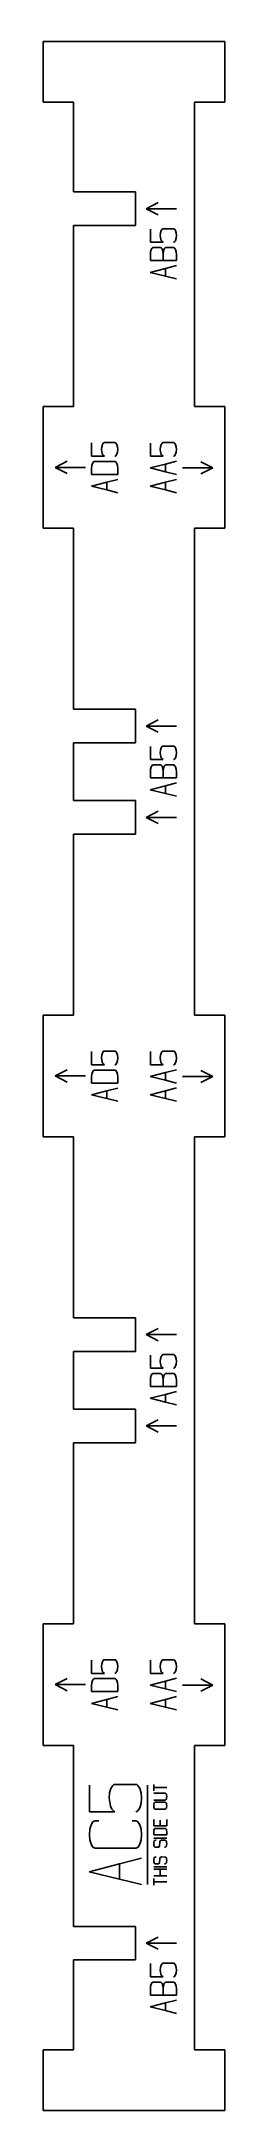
# Model space of a CAD drawing. Header units: millimetres. Extents: x -862 to -832, y -288 to 52.
import ezdxf

# ---------------------------------------------------------------- set-up
doc = ezdxf.new("R2010")
doc.units = ezdxf.units.MM
doc.layers.add('code', color=2, linetype='Continuous')
doc.layers.add('drawing', color=7, linetype='Continuous')

msp = doc.modelspace()

# ---------------------------------------------------------------- linework, layer by layer
at = {"layer": 'code'}
for p, q in [((-843.44, 25.94), (-845.44, 24.94)), ((-840.44, 24.94), (-845.44, 24.94)), ((-843.44, 23.94), (-845.44, 24.94)), ((-844.74, 19.42), (-844.74, 21.59)), ((-844.74, 21.59), (-844.74, 19.42)), ((-843.07, 20.98), (-843.11, 20.54)), ((-843.11, 20.54), (-843.07, 20.98)), ((-843.11, 20.54), (-843.01, 19.87)), ((-843.01, 19.87), (-843.11, 20.54)), ((-842.97, 21.34), (-843.07, 20.98)), ((-843.07, 20.98), (-842.97, 21.34)), ((-842.81, 21.58), (-842.97, 21.34)), ((-842.97, 21.34), (-842.81, 21.58)), ((-842.72, 21.64), (-842.81, 21.58)), ((-842.81, 21.58), (-842.72, 21.64)), ((-842.63, 21.66), (-842.72, 21.64)), ((-842.72, 21.64), (-842.63, 21.66)), ((-840.92, 21.66), (-842.63, 21.66)), ((-842.63, 21.66), (-840.92, 21.66)), ((-840.82, 21.64), (-840.92, 21.66)), ((-840.92, 21.66), (-840.82, 21.64)), ((-840.73, 21.58), (-840.82, 21.64)), ((-840.82, 21.64), (-840.73, 21.58)), ((-840.58, 21.34), (-840.73, 21.58)), ((-840.73, 21.58), (-840.58, 21.34)), ((-840.47, 20.98), (-840.58, 21.34)), ((-840.58, 21.34), (-840.47, 20.98)), ((-840.47, 20.98), (-840.44, 20.54)), ((-840.44, 20.54), (-840.47, 20.1)), ((-842.63, 19.42), (-844.74, 19.42)), ((-844.74, 19.42), (-842.63, 19.42)), ((-844.71, 17.87), (-844.74, 17.44)), ((-844.74, 17.44), (-844.74, 16.42)), ((-844.6, 18.23), (-844.71, 17.87)), ((-844.44, 18.48), (-844.6, 18.23)), ((-844.36, 18.54), (-844.44, 18.48)), ((-844.26, 18.56), (-844.36, 18.54)), ((-843.1, 18.56), (-844.26, 18.56)), ((-842.94, 18.5), (-843.1, 18.56)), ((-843.01, 19.87), (-842.88, 19.64)), ((-842.88, 19.64), (-843.01, 19.87)), ((-842.8, 18.33), (-842.94, 18.5)), ((-842.88, 19.64), (-842.63, 19.42)), ((-842.63, 19.42), (-842.88, 19.64)), ((-842.7, 17.99), (-842.8, 18.33)), ((-842.63, 17.44), (-842.7, 17.99)), ((-842.63, 17.44), (-842.56, 18)), ((-842.63, 16.42), (-842.63, 17.44)), ((-842.56, 18), (-842.46, 18.33)), ((-842.46, 18.33), (-842.32, 18.5)), ((-842.32, 18.5), (-842.17, 18.56)), ((-842.17, 18.56), (-840.92, 18.56)), ((-840.82, 19.44), (-840.92, 19.42)), ((-840.92, 19.42), (-840.82, 19.44)), ((-840.92, 18.56), (-840.82, 18.54)), ((-840.73, 19.5), (-840.82, 19.44)), ((-840.82, 19.44), (-840.73, 19.5)), ((-840.82, 18.54), (-840.73, 18.48)), ((-840.58, 19.74), (-840.73, 19.5)), ((-840.73, 19.5), (-840.58, 19.74)), ((-840.73, 18.48), (-840.57, 18.23)), ((-840.47, 20.1), (-840.58, 19.74)), ((-840.58, 19.74), (-840.47, 20.1)), ((-840.57, 18.23), (-840.47, 17.87)), ((-840.47, 17.87), (-840.44, 17.44)), ((-840.44, 17.44), (-840.44, 16.42)), ((-844.75, 14.48), (-842.26, 15.13)), ((-842.26, 13.87), (-844.75, 14.48)), ((-842.63, 16.42), (-844.74, 16.42)), ((-840.44, 16.42), (-842.63, 16.42)), ((-842.26, 15.13), (-840.44, 15.61)), ((-842.26, 15.13), (-842.26, 13.87)), ((-840.44, 13.42), (-842.26, 13.87)), ((-854.43, -13.55), (-854.43, -15.73)), ((-852.65, -13.8), (-852.5, -13.56)), ((-852.5, -13.56), (-852.41, -13.5)), ((-852.41, -13.5), (-852.31, -13.48)), ((-852.31, -13.48), (-850.6, -13.48)), ((-850.6, -13.48), (-850.51, -13.5)), ((-850.51, -13.5), (-850.42, -13.56)), ((-850.42, -13.56), (-850.26, -13.8)), ((-844.74, -15.73), (-844.74, -13.56)), ((-842.81, -13.56), (-842.97, -13.8)), ((-842.72, -13.5), (-842.81, -13.56)), ((-842.63, -13.48), (-842.72, -13.5)), ((-842.63, -13.48), (-840.92, -13.48)), ((-840.82, -13.5), (-840.92, -13.48)), ((-840.82, -13.5), (-840.73, -13.56)), ((-840.73, -13.56), (-840.58, -13.8)), ((-858.44, -16.56), (-860.44, -17.56)), ((-854.43, -15.73), (-852.31, -15.73)), ((-854.29, -16.91), (-854.39, -17.27)), ((-854.13, -16.66), (-854.29, -16.91)), ((-854.13, -16.66), (-854.04, -16.6)), ((-853.95, -16.58), (-854.04, -16.6)), ((-853.95, -16.58), (-850.6, -16.58)), ((-852.79, -14.6), (-852.76, -14.16)), ((-852.69, -15.28), (-852.79, -14.6)), ((-852.76, -14.16), (-852.65, -13.8)), ((-852.57, -15.51), (-852.69, -15.28)), ((-852.31, -15.73), (-852.57, -15.51)), ((-850.6, -15.73), (-850.51, -15.71)), ((-850.6, -16.58), (-850.51, -16.6)), ((-850.51, -15.71), (-850.42, -15.65)), ((-850.51, -16.6), (-850.42, -16.66)), ((-850.42, -15.65), (-850.26, -15.4)), ((-850.26, -16.91), (-850.42, -16.66)), ((-850.26, -13.8), (-850.16, -14.16)), ((-850.16, -15.04), (-850.26, -15.4)), ((-850.26, -16.91), (-850.16, -17.26)), ((-850.16, -14.16), (-850.12, -14.6)), ((-850.12, -14.6), (-850.16, -15.04)), ((-842.63, -15.73), (-844.74, -15.73)), ((-843.11, -14.61), (-843.07, -14.16)), ((-843.01, -15.28), (-843.11, -14.61)), ((-842.97, -13.8), (-843.07, -14.16)), ((-842.88, -15.51), (-843.01, -15.28)), ((-842.88, -15.51), (-842.63, -15.73)), ((-840.44, -16.53), (-842.25, -17.01)), ((-840.82, -15.71), (-840.92, -15.73)), ((-840.82, -15.71), (-840.73, -15.65)), ((-840.58, -15.41), (-840.73, -15.65)), ((-840.58, -13.8), (-840.47, -14.16)), ((-840.58, -15.41), (-840.47, -15.05)), ((-840.47, -14.16), (-840.44, -14.61)), ((-840.44, -14.61), (-840.47, -15.05)), ((-836.44, -16.64), (-834.44, -17.64)), ((-855.44, -17.56), (-860.44, -17.56)), ((-858.44, -18.56), (-860.44, -17.56)), ((-851.94, -20.01), (-854.44, -20.66)), ((-854.43, -17.71), (-854.39, -17.27)), ((-854.43, -18.72), (-854.43, -17.71)), ((-854.43, -18.72), (-850.12, -18.72)), ((-850.12, -19.54), (-851.94, -20.01)), ((-851.94, -20.01), (-851.94, -21.27)), ((-850.16, -17.26), (-850.12, -17.71)), ((-850.12, -17.71), (-850.12, -18.72)), ((-842.25, -17.01), (-844.75, -17.66)), ((-844.75, -17.66), (-842.25, -18.27)), ((-842.25, -20.01), (-844.75, -20.66)), ((-842.25, -17.01), (-842.25, -18.27)), ((-842.25, -18.27), (-840.44, -18.72)), ((-840.44, -19.53), (-842.25, -20.01)), ((-842.25, -20.01), (-842.25, -21.27)), ((-839.44, -17.64), (-834.44, -17.64)), ((-836.44, -18.64), (-834.44, -17.64)), ((-854.44, -20.66), (-851.94, -21.27)), ((-851.94, -21.27), (-850.12, -21.72)), ((-844.75, -20.66), (-842.25, -21.27)), ((-842.25, -21.27), (-840.44, -21.72)), ((-843.44, -59.06), (-845.44, -60.06)), ((-840.44, -60.06), (-845.44, -60.06)), ((-843.44, -61.06), (-845.44, -60.06)), ((-844.74, -65.58), (-844.74, -63.41)), ((-844.74, -63.41), (-844.74, -65.58)), ((-843.07, -64.02), (-843.11, -64.46)), ((-843.11, -64.46), (-843.07, -64.02)), ((-843.11, -64.46), (-843.01, -65.13)), ((-843.01, -65.13), (-843.11, -64.46)), ((-842.97, -63.66), (-843.07, -64.02)), ((-843.07, -64.02), (-842.97, -63.66)), ((-842.81, -63.42), (-842.97, -63.66)), ((-842.97, -63.66), (-842.81, -63.42)), ((-842.72, -63.36), (-842.81, -63.42)), ((-842.81, -63.42), (-842.72, -63.36)), ((-842.63, -63.34), (-842.72, -63.36)), ((-842.72, -63.36), (-842.63, -63.34)), ((-840.92, -63.34), (-842.63, -63.34)), ((-842.63, -63.34), (-840.92, -63.34)), ((-840.82, -63.36), (-840.92, -63.34)), ((-840.92, -63.34), (-840.82, -63.36)), ((-840.73, -63.42), (-840.82, -63.36)), ((-840.82, -63.36), (-840.73, -63.42)), ((-840.58, -63.66), (-840.73, -63.42)), ((-840.73, -63.42), (-840.58, -63.66)), ((-840.47, -64.02), (-840.58, -63.66)), ((-840.58, -63.66), (-840.47, -64.02)), ((-840.47, -64.02), (-840.44, -64.46)), ((-840.44, -64.46), (-840.47, -64.9)), ((-842.63, -65.58), (-844.74, -65.58)), ((-844.74, -65.58), (-842.63, -65.58)), ((-844.71, -67.13), (-844.74, -67.56)), ((-844.74, -67.56), (-844.74, -68.58)), ((-844.6, -66.77), (-844.71, -67.13)), ((-844.44, -66.52), (-844.6, -66.77)), ((-844.36, -66.46), (-844.44, -66.52)), ((-844.26, -66.44), (-844.36, -66.46)), ((-843.1, -66.44), (-844.26, -66.44)), ((-842.94, -66.5), (-843.1, -66.44)), ((-843.01, -65.13), (-842.88, -65.36)), ((-842.88, -65.36), (-843.01, -65.13)), ((-842.8, -66.67), (-842.94, -66.5)), ((-842.88, -65.36), (-842.63, -65.58)), ((-842.63, -65.58), (-842.88, -65.36)), ((-842.7, -67.01), (-842.8, -66.67)), ((-842.63, -67.56), (-842.7, -67.01)), ((-842.63, -67.56), (-842.56, -67)), ((-842.63, -68.58), (-842.63, -67.56)), ((-842.56, -67), (-842.46, -66.67)), ((-842.46, -66.67), (-842.32, -66.5)), ((-842.32, -66.5), (-842.17, -66.44)), ((-842.17, -66.44), (-840.92, -66.44)), ((-840.82, -65.56), (-840.92, -65.58)), ((-840.92, -65.58), (-840.82, -65.56)), ((-840.92, -66.44), (-840.82, -66.46)), ((-840.73, -65.5), (-840.82, -65.56)), ((-840.82, -65.56), (-840.73, -65.5)), ((-840.82, -66.46), (-840.73, -66.52)), ((-840.58, -65.26), (-840.73, -65.5)), ((-840.73, -65.5), (-840.58, -65.26)), ((-840.73, -66.52), (-840.57, -66.77)), ((-840.47, -64.9), (-840.58, -65.26)), ((-840.58, -65.26), (-840.47, -64.9)), ((-840.57, -66.77), (-840.47, -67.13)), ((-840.47, -67.13), (-840.44, -67.56)), ((-840.44, -67.56), (-840.44, -68.58)), ((-844.75, -70.52), (-842.26, -69.87)), ((-842.26, -71.13), (-844.75, -70.52)), ((-842.63, -68.58), (-844.74, -68.58)), ((-840.44, -68.58), (-842.63, -68.58)), ((-842.26, -69.87), (-840.44, -69.39)), ((-842.26, -69.87), (-842.26, -71.13)), ((-840.44, -71.58), (-842.26, -71.13)), ((-843.44, -74.06), (-845.44, -75.06)), ((-840.44, -75.06), (-845.44, -75.06)), ((-843.44, -76.06), (-845.44, -75.06)), ((-854.43, -113.55), (-854.43, -115.73)), ((-852.79, -114.6), (-852.76, -114.16)), ((-852.69, -115.28), (-852.79, -114.6)), ((-852.76, -114.16), (-852.65, -113.8)), ((-852.57, -115.51), (-852.69, -115.28)), ((-852.65, -113.8), (-852.5, -113.56)), ((-852.31, -115.73), (-852.57, -115.51)), ((-852.5, -113.56), (-852.41, -113.5)), ((-852.41, -113.5), (-852.31, -113.48)), ((-852.31, -113.48), (-850.6, -113.48)), ((-850.6, -113.48), (-850.51, -113.5)), ((-850.51, -113.5), (-850.42, -113.56)), ((-850.42, -113.56), (-850.26, -113.8)), ((-850.42, -115.65), (-850.26, -115.4)), ((-850.26, -113.8), (-850.16, -114.16)), ((-850.16, -115.04), (-850.26, -115.4)), ((-850.16, -114.16), (-850.12, -114.6)), ((-850.12, -114.6), (-850.16, -115.04)), ((-844.74, -115.73), (-844.74, -113.56)), ((-843.11, -114.61), (-843.07, -114.16)), ((-843.01, -115.28), (-843.11, -114.61)), ((-842.97, -113.8), (-843.07, -114.16)), ((-842.88, -115.51), (-843.01, -115.28)), ((-842.81, -113.56), (-842.97, -113.8)), ((-842.88, -115.51), (-842.63, -115.73)), ((-842.72, -113.5), (-842.81, -113.56)), ((-842.63, -113.48), (-842.72, -113.5)), ((-842.63, -113.48), (-840.92, -113.48)), ((-840.82, -113.5), (-840.92, -113.48)), ((-840.82, -113.5), (-840.73, -113.56)), ((-840.73, -113.56), (-840.58, -113.8)), ((-840.58, -115.41), (-840.73, -115.65)), ((-840.58, -113.8), (-840.47, -114.16)), ((-840.58, -115.41), (-840.47, -115.05)), ((-840.47, -114.16), (-840.44, -114.61)), ((-840.44, -114.61), (-840.47, -115.05)), ((-858.44, -116.56), (-860.44, -117.56)), ((-855.44, -117.56), (-860.44, -117.56)), ((-858.44, -118.56), (-860.44, -117.56)), ((-854.43, -115.73), (-852.31, -115.73)), ((-854.43, -117.71), (-854.39, -117.27)), ((-854.43, -118.72), (-854.43, -117.71)), ((-854.43, -118.72), (-850.12, -118.72)), ((-854.29, -116.91), (-854.39, -117.27)), ((-854.13, -116.66), (-854.29, -116.91)), ((-854.13, -116.66), (-854.04, -116.6)), ((-853.95, -116.58), (-854.04, -116.6)), ((-853.95, -116.58), (-850.6, -116.58)), ((-850.6, -115.73), (-850.51, -115.71)), ((-850.6, -116.58), (-850.51, -116.6)), ((-850.51, -115.71), (-850.42, -115.65)), ((-850.51, -116.6), (-850.42, -116.66)), ((-850.26, -116.91), (-850.42, -116.66)), ((-850.26, -116.91), (-850.16, -117.26)), ((-850.16, -117.26), (-850.12, -117.71)), ((-850.12, -117.71), (-850.12, -118.72)), ((-842.25, -117.01), (-844.75, -117.66)), ((-844.75, -117.66), (-842.25, -118.27)), ((-842.63, -115.73), (-844.74, -115.73)), ((-840.44, -116.53), (-842.25, -117.01)), ((-842.25, -117.01), (-842.25, -118.27)), ((-842.25, -118.27), (-840.44, -118.72)), ((-840.82, -115.71), (-840.92, -115.73)), ((-840.82, -115.71), (-840.73, -115.65)), ((-839.44, -117.64), (-834.44, -117.64)), ((-836.44, -116.64), (-834.44, -117.64)), ((-836.44, -118.64), (-834.44, -117.64)), ((-851.94, -120.01), (-854.44, -120.66)), ((-854.44, -120.66), (-851.94, -121.27)), ((-850.12, -119.54), (-851.94, -120.01)), ((-851.94, -120.01), (-851.94, -121.27)), ((-851.94, -121.27), (-850.12, -121.72)), ((-842.25, -120.01), (-844.75, -120.66)), ((-844.75, -120.66), (-842.25, -121.27)), ((-840.44, -119.53), (-842.25, -120.01)), ((-842.25, -120.01), (-842.25, -121.27)), ((-842.25, -121.27), (-840.44, -121.72)), ((-843.44, -159.06), (-845.44, -160.06)), ((-840.44, -160.06), (-845.44, -160.06)), ((-843.44, -161.06), (-845.44, -160.06)), ((-844.74, -165.58), (-844.74, -163.41)), ((-844.74, -163.41), (-844.74, -165.58)), ((-842.63, -165.58), (-844.74, -165.58)), ((-844.74, -165.58), (-842.63, -165.58)), ((-844.44, -166.52), (-844.6, -166.77)), ((-844.36, -166.46), (-844.44, -166.52)), ((-844.26, -166.44), (-844.36, -166.46)), ((-843.1, -166.44), (-844.26, -166.44)), ((-843.07, -164.02), (-843.11, -164.46)), ((-843.11, -164.46), (-843.07, -164.02)), ((-843.11, -164.46), (-843.01, -165.13)), ((-843.01, -165.13), (-843.11, -164.46)), ((-842.94, -166.5), (-843.1, -166.44)), ((-842.97, -163.66), (-843.07, -164.02)), ((-843.07, -164.02), (-842.97, -163.66)), ((-843.01, -165.13), (-842.88, -165.36)), ((-842.88, -165.36), (-843.01, -165.13)), ((-842.81, -163.42), (-842.97, -163.66)), ((-842.97, -163.66), (-842.81, -163.42)), ((-842.8, -166.67), (-842.94, -166.5)), ((-842.88, -165.36), (-842.63, -165.58)), ((-842.63, -165.58), (-842.88, -165.36)), ((-842.72, -163.36), (-842.81, -163.42)), ((-842.81, -163.42), (-842.72, -163.36)), ((-842.63, -163.34), (-842.72, -163.36)), ((-842.72, -163.36), (-842.63, -163.34)), ((-840.92, -163.34), (-842.63, -163.34)), ((-842.63, -163.34), (-840.92, -163.34)), ((-842.46, -166.67), (-842.32, -166.5)), ((-842.32, -166.5), (-842.17, -166.44)), ((-842.17, -166.44), (-840.92, -166.44)), ((-840.82, -163.36), (-840.92, -163.34)), ((-840.92, -163.34), (-840.82, -163.36)), ((-840.82, -165.56), (-840.92, -165.58)), ((-840.92, -165.58), (-840.82, -165.56)), ((-840.92, -166.44), (-840.82, -166.46)), ((-840.73, -163.42), (-840.82, -163.36)), ((-840.82, -163.36), (-840.73, -163.42)), ((-840.73, -165.5), (-840.82, -165.56)), ((-840.82, -165.56), (-840.73, -165.5)), ((-840.82, -166.46), (-840.73, -166.52)), ((-840.58, -163.66), (-840.73, -163.42)), ((-840.73, -163.42), (-840.58, -163.66)), ((-840.58, -165.26), (-840.73, -165.5)), ((-840.73, -165.5), (-840.58, -165.26)), ((-840.73, -166.52), (-840.57, -166.77)), ((-840.47, -164.02), (-840.58, -163.66)), ((-840.58, -163.66), (-840.47, -164.02)), ((-840.47, -164.9), (-840.58, -165.26)), ((-840.58, -165.26), (-840.47, -164.9)), ((-840.47, -164.02), (-840.44, -164.46)), ((-840.44, -164.46), (-840.47, -164.9)), ((-844.75, -170.52), (-842.26, -169.87)), ((-844.71, -167.13), (-844.74, -167.56)), ((-844.74, -167.56), (-844.74, -168.58)), ((-842.63, -168.58), (-844.74, -168.58)), ((-844.6, -166.77), (-844.71, -167.13)), ((-842.7, -167.01), (-842.8, -166.67)), ((-842.63, -167.56), (-842.7, -167.01)), ((-842.63, -167.56), (-842.56, -167)), ((-842.63, -168.58), (-842.63, -167.56)), ((-840.44, -168.58), (-842.63, -168.58)), ((-842.56, -167), (-842.46, -166.67)), ((-842.26, -169.87), (-840.44, -169.39)), ((-842.26, -169.87), (-842.26, -171.13)), ((-840.57, -166.77), (-840.47, -167.13)), ((-840.47, -167.13), (-840.44, -167.56)), ((-840.44, -167.56), (-840.44, -168.58)), ((-842.26, -171.13), (-844.75, -170.52)), ((-840.44, -171.58), (-842.26, -171.13)), ((-843.44, -174.06), (-845.44, -175.06)), ((-840.44, -175.06), (-845.44, -175.06)), ((-843.44, -176.06), (-845.44, -175.06)), ((-854.43, -213.55), (-854.43, -215.73)), ((-852.79, -214.6), (-852.76, -214.16)), ((-852.76, -214.16), (-852.65, -213.8)), ((-852.65, -213.8), (-852.5, -213.56)), ((-852.5, -213.56), (-852.41, -213.5)), ((-852.41, -213.5), (-852.31, -213.48)), ((-852.31, -213.48), (-850.6, -213.48)), ((-850.6, -213.48), (-850.51, -213.5)), ((-850.51, -213.5), (-850.42, -213.56)), ((-850.42, -213.56), (-850.26, -213.8)), ((-850.26, -213.8), (-850.16, -214.16)), ((-850.16, -214.16), (-850.12, -214.6)), ((-844.74, -215.73), (-844.74, -213.56)), ((-843.11, -214.61), (-843.07, -214.16)), ((-842.97, -213.8), (-843.07, -214.16)), ((-842.81, -213.56), (-842.97, -213.8)), ((-842.72, -213.5), (-842.81, -213.56)), ((-842.63, -213.48), (-842.72, -213.5)), ((-842.63, -213.48), (-840.92, -213.48)), ((-840.82, -213.5), (-840.92, -213.48)), ((-840.82, -213.5), (-840.73, -213.56)), ((-840.73, -213.56), (-840.58, -213.8)), ((-840.58, -213.8), (-840.47, -214.16)), ((-840.47, -214.16), (-840.44, -214.61)), ((-858.44, -216.56), (-860.44, -217.56)), ((-855.44, -217.56), (-860.44, -217.56)), ((-858.44, -218.56), (-860.44, -217.56)), ((-854.43, -215.73), (-852.31, -215.73)), ((-854.43, -217.71), (-854.39, -217.27)), ((-854.29, -216.91), (-854.39, -217.27)), ((-854.13, -216.66), (-854.29, -216.91)), ((-854.13, -216.66), (-854.04, -216.6)), ((-853.95, -216.58), (-854.04, -216.6)), ((-853.95, -216.58), (-850.6, -216.58)), ((-852.69, -215.28), (-852.79, -214.6)), ((-852.57, -215.51), (-852.69, -215.28)), ((-852.31, -215.73), (-852.57, -215.51)), ((-850.6, -215.73), (-850.51, -215.71)), ((-850.6, -216.58), (-850.51, -216.6)), ((-850.51, -215.71), (-850.42, -215.65)), ((-850.51, -216.6), (-850.42, -216.66)), ((-850.42, -215.65), (-850.26, -215.4)), ((-850.26, -216.91), (-850.42, -216.66)), ((-850.16, -215.04), (-850.26, -215.4)), ((-850.26, -216.91), (-850.16, -217.26)), ((-850.12, -214.6), (-850.16, -215.04)), ((-850.16, -217.26), (-850.12, -217.71)), ((-842.25, -217.01), (-844.75, -217.66)), ((-842.63, -215.73), (-844.74, -215.73)), ((-843.01, -215.28), (-843.11, -214.61)), ((-842.88, -215.51), (-843.01, -215.28)), ((-842.88, -215.51), (-842.63, -215.73)), ((-840.44, -216.53), (-842.25, -217.01)), ((-842.25, -217.01), (-842.25, -218.27)), ((-840.82, -215.71), (-840.92, -215.73)), ((-840.82, -215.71), (-840.73, -215.65)), ((-840.58, -215.41), (-840.73, -215.65)), ((-840.58, -215.41), (-840.47, -215.05)), ((-840.44, -214.61), (-840.47, -215.05)), ((-836.44, -216.64), (-834.44, -217.64)), ((-851.94, -220.01), (-854.44, -220.66)), ((-854.44, -220.66), (-851.94, -221.27)), ((-854.43, -218.72), (-854.43, -217.71)), ((-854.43, -218.72), (-850.12, -218.72)), ((-850.12, -219.54), (-851.94, -220.01)), ((-851.94, -220.01), (-851.94, -221.27)), ((-850.12, -217.71), (-850.12, -218.72)), ((-844.75, -217.66), (-842.25, -218.27)), ((-842.25, -220.01), (-844.75, -220.66)), ((-844.75, -220.66), (-842.25, -221.27)), ((-842.25, -218.27), (-840.44, -218.72)), ((-840.44, -219.53), (-842.25, -220.01)), ((-842.25, -220.01), (-842.25, -221.27)), ((-839.44, -217.64), (-834.44, -217.64)), ((-836.44, -218.64), (-834.44, -217.64)), ((-851.94, -221.27), (-850.12, -221.72)), ((-842.25, -221.27), (-840.44, -221.72)), ((-854.8, -234.11), (-854.8, -238.46)), ((-851.25, -234.61), (-850.94, -234.12)), ((-850.76, -234), (-850.94, -234.12)), ((-850.57, -233.96), (-850.76, -234)), ((-847.15, -233.96), (-850.57, -233.96)), ((-847.15, -233.96), (-846.95, -234)), ((-846.95, -234), (-846.78, -234.12)), ((-846.47, -234.61), (-846.78, -234.12)), ((-845.19, -250.43), (-845.19, -234.11)), ((-844.19, -234.49), (-844.19, -233.96)), ((-844.19, -235.03), (-844.19, -234.49)), ((-842.03, -234.49), (-844.19, -234.49)), ((-851.46, -235.33), (-851.53, -236.21)), ((-851.53, -236.21), (-851.33, -237.56)), ((-851.46, -235.33), (-851.25, -234.61)), ((-851.33, -237.56), (-851.08, -238.02)), ((-846.78, -238.3), (-846.47, -237.82)), ((-846.47, -234.61), (-846.26, -235.33)), ((-846.26, -237.09), (-846.47, -237.82)), ((-846.26, -235.33), (-846.19, -236.21)), ((-846.19, -236.21), (-846.26, -237.09)), ((-844.19, -237.47), (-844.17, -237.25)), ((-844.17, -237.69), (-844.19, -237.47)), ((-842.27, -235.41), (-844.18, -235.41)), ((-842.27, -236.53), (-844.18, -236.53)), ((-844.17, -237.25), (-844.12, -237.07)), ((-844.12, -237.87), (-844.17, -237.69)), ((-844.12, -237.07), (-844.04, -236.95)), ((-844.04, -237.99), (-844.12, -237.87)), ((-844.04, -236.95), (-843.99, -236.92)), ((-843.99, -238.02), (-844.04, -237.99)), ((-843.99, -236.92), (-843.95, -236.9)), ((-843.95, -236.9), (-842.27, -236.9)), ((-842.22, -235.42), (-842.27, -235.41)), ((-842.22, -236.52), (-842.27, -236.53)), ((-842.22, -236.92), (-842.27, -236.9)), ((-842.22, -235.42), (-842.18, -235.45)), ((-842.18, -236.49), (-842.22, -236.52)), ((-842.22, -236.92), (-842.18, -236.95)), ((-842.18, -237.99), (-842.22, -238.02)), ((-842.18, -235.45), (-842.1, -235.57)), ((-842.18, -236.49), (-842.1, -236.37)), ((-842.18, -236.95), (-842.1, -237.07)), ((-842.1, -237.87), (-842.18, -237.99)), ((-842.05, -235.75), (-842.1, -235.57)), ((-842.05, -236.19), (-842.1, -236.37)), ((-842.1, -237.07), (-842.05, -237.25)), ((-842.05, -237.69), (-842.1, -237.87)), ((-842.03, -235.97), (-842.05, -235.75)), ((-842.03, -235.97), (-842.05, -236.19)), ((-842.05, -237.25), (-842.03, -237.47)), ((-842.03, -237.47), (-842.05, -237.69)), ((-850.57, -238.46), (-854.8, -238.46)), ((-854.73, -241.33), (-854.8, -242.19)), ((-854.73, -241.33), (-854.51, -240.59)), ((-854.2, -240.11), (-854.51, -240.59)), ((-854.03, -239.99), (-854.2, -240.11)), ((-854.03, -239.99), (-853.84, -239.95)), ((-853.23, -239.95), (-853.84, -239.95)), ((-850.57, -238.46), (-851.08, -238.02)), ((-847.15, -239.95), (-847.76, -239.95)), ((-847.15, -238.46), (-846.95, -238.42)), ((-846.95, -239.99), (-847.15, -239.95)), ((-846.78, -238.3), (-846.95, -238.42)), ((-846.78, -240.11), (-846.95, -239.99)), ((-846.46, -240.59), (-846.78, -240.11)), ((-846.25, -241.31), (-846.46, -240.59)), ((-846.19, -242.19), (-846.25, -241.31)), ((-844.19, -239.71), (-844.19, -240.78)), ((-843.14, -240.78), (-844.19, -240.78)), ((-844.11, -241.37), (-844.17, -241.55)), ((-844.04, -241.24), (-844.11, -241.37)), ((-843.99, -241.21), (-844.04, -241.24)), ((-843.95, -238.03), (-843.99, -238.02)), ((-843.99, -241.21), (-843.95, -241.2)), ((-842.27, -238.03), (-843.95, -238.03)), ((-843.95, -241.2), (-842.27, -241.2)), ((-843.14, -240.78), (-843.14, -239.86)), ((-842.03, -240.78), (-843.14, -240.78)), ((-842.22, -238.02), (-842.27, -238.03)), ((-842.22, -241.21), (-842.27, -241.2)), ((-842.18, -241.24), (-842.22, -241.21)), ((-842.1, -241.37), (-842.18, -241.24)), ((-842.1, -241.37), (-842.05, -241.54)), ((-842.03, -240.78), (-842.03, -239.71)), ((-854.8, -242.19), (-854.73, -243.07)), ((-854.73, -243.07), (-854.51, -243.8)), ((-854.51, -243.8), (-854.21, -244.28)), ((-854.21, -244.28), (-854.03, -244.4)), ((-854.03, -244.4), (-853.84, -244.44)), ((-853.84, -244.44), (-847.15, -244.44)), ((-847.15, -244.44), (-846.95, -244.4)), ((-846.95, -244.4), (-846.77, -244.28)), ((-846.77, -244.28), (-846.46, -243.8)), ((-846.46, -243.8), (-846.25, -243.08)), ((-846.25, -243.08), (-846.19, -242.19)), ((-844.17, -241.55), (-844.19, -241.77)), ((-844.19, -242.27), (-844.19, -241.77)), ((-844.19, -242.27), (-842.03, -242.27)), ((-844.19, -242.77), (-842.03, -242.77)), ((-844.17, -243.49), (-844.19, -243.71)), ((-844.19, -243.71), (-844.17, -243.93)), ((-844.12, -243.31), (-844.17, -243.49)), ((-844.17, -243.93), (-844.12, -244.11)), ((-844.04, -243.19), (-844.12, -243.31)), ((-844.04, -244.23), (-844.12, -244.11)), ((-844.04, -243.19), (-843.99, -243.16)), ((-843.99, -244.26), (-844.04, -244.23)), ((-843.95, -243.15), (-843.99, -243.16)), ((-843.95, -244.27), (-843.99, -244.26)), ((-843.79, -243.15), (-843.95, -243.15)), ((-843.41, -244.27), (-843.95, -244.27)), ((-843.36, -244.26), (-843.41, -244.27)), ((-843.36, -244.26), (-843.31, -244.22)), ((-843.31, -244.22), (-843.23, -244.08)), ((-843.21, -243.91), (-843.23, -244.08)), ((-843.2, -243.57), (-843.21, -243.91)), ((-843.2, -243.57), (-843.18, -243.38)), ((-843.13, -243.25), (-843.18, -243.38)), ((-843.03, -243.17), (-843.13, -243.25)), ((-843.03, -243.17), (-842.91, -243.14)), ((-842.27, -243.15), (-842.91, -243.14)), ((-842.27, -244.27), (-842.43, -244.27)), ((-842.27, -243.15), (-842.22, -243.16)), ((-842.27, -244.27), (-842.22, -244.26)), ((-842.22, -243.16), (-842.18, -243.19)), ((-842.22, -244.26), (-842.18, -244.23)), ((-842.1, -243.31), (-842.18, -243.19)), ((-842.18, -244.23), (-842.1, -244.11)), ((-842.05, -243.49), (-842.1, -243.31)), ((-842.1, -244.11), (-842.05, -243.93)), ((-842.05, -241.54), (-842.03, -241.77)), ((-842.03, -243.71), (-842.05, -243.49)), ((-842.03, -243.71), (-842.05, -243.93)), ((-842.03, -242.27), (-842.03, -241.77)), ((-849.82, -247.01), (-854.81, -248.31)), ((-849.82, -247.01), (-849.83, -249.54)), ((-846.19, -246.06), (-849.82, -247.01)), ((-844.17, -246.23), (-844.19, -246.45)), ((-844.17, -246.67), (-844.19, -246.45)), ((-842.03, -247.51), (-844.19, -247.51)), ((-844.19, -247.89), (-843.12, -247.89)), ((-844.17, -246.23), (-844.12, -246.05)), ((-844.17, -246.67), (-844.12, -246.85)), ((-844.04, -245.93), (-844.12, -246.05)), ((-844.12, -246.85), (-844.04, -246.97)), ((-843.99, -245.9), (-844.04, -245.93)), ((-843.99, -247), (-844.04, -246.97)), ((-843.99, -245.9), (-843.95, -245.89)), ((-843.95, -247.01), (-843.99, -247)), ((-843.79, -245.89), (-843.95, -245.89)), ((-843.95, -247.01), (-843.41, -247.01)), ((-843.41, -247.01), (-843.36, -247)), ((-843.36, -247), (-843.31, -246.97)), ((-843.31, -246.97), (-843.23, -246.82)), ((-843.23, -246.82), (-843.21, -246.66)), ((-843.21, -246.66), (-843.2, -246.32)), ((-843.2, -246.32), (-843.18, -246.13)), ((-843.13, -245.99), (-843.18, -246.13)), ((-843.03, -245.91), (-843.13, -245.99)), ((-843.12, -249.01), (-843.12, -247.89)), ((-843.12, -247.89), (-842.03, -247.89)), ((-843.03, -245.91), (-842.91, -245.88)), ((-842.91, -245.88), (-842.27, -245.89)), ((-842.27, -247.01), (-842.43, -247.01)), ((-842.22, -245.9), (-842.27, -245.89)), ((-842.22, -247), (-842.27, -247.01)), ((-842.18, -245.93), (-842.22, -245.9)), ((-842.18, -246.97), (-842.22, -247)), ((-842.1, -246.05), (-842.18, -245.93)), ((-842.18, -246.97), (-842.1, -246.85)), ((-842.1, -246.05), (-842.05, -246.23)), ((-842.1, -246.85), (-842.05, -246.67)), ((-842.03, -246.45), (-842.05, -246.23)), ((-842.05, -246.67), (-842.03, -246.45)), ((-854.81, -248.31), (-849.83, -249.54)), ((-849.83, -249.54), (-846.19, -250.43)), ((-843.12, -249.01), (-844.19, -249.01)), ((-844.19, -249.97), (-844.19, -249.44)), ((-842.03, -249.97), (-844.19, -249.97)), ((-844.19, -250.51), (-844.19, -249.97)), ((-842.03, -249.01), (-843.12, -249.01)), ((-843.44, -259.06), (-845.44, -260.06)), ((-840.44, -260.06), (-845.44, -260.06)), ((-843.44, -261.06), (-845.44, -260.06)), ((-844.74, -265.58), (-844.74, -263.41)), ((-844.74, -263.41), (-844.74, -265.58)), ((-843.07, -264.02), (-843.11, -264.46)), ((-843.11, -264.46), (-843.07, -264.02)), ((-843.11, -264.46), (-843.01, -265.13)), ((-843.01, -265.13), (-843.11, -264.46)), ((-842.97, -263.66), (-843.07, -264.02)), ((-843.07, -264.02), (-842.97, -263.66)), ((-843.01, -265.13), (-842.88, -265.36)), ((-842.88, -265.36), (-843.01, -265.13)), ((-842.81, -263.42), (-842.97, -263.66)), ((-842.97, -263.66), (-842.81, -263.42)), ((-842.72, -263.36), (-842.81, -263.42)), ((-842.81, -263.42), (-842.72, -263.36)), ((-842.63, -263.34), (-842.72, -263.36)), ((-842.72, -263.36), (-842.63, -263.34)), ((-840.92, -263.34), (-842.63, -263.34)), ((-842.63, -263.34), (-840.92, -263.34)), ((-840.82, -263.36), (-840.92, -263.34)), ((-840.92, -263.34), (-840.82, -263.36)), ((-840.73, -263.42), (-840.82, -263.36)), ((-840.82, -263.36), (-840.73, -263.42)), ((-840.58, -263.66), (-840.73, -263.42)), ((-840.73, -263.42), (-840.58, -263.66)), ((-840.47, -264.02), (-840.58, -263.66)), ((-840.58, -263.66), (-840.47, -264.02)), ((-840.47, -264.9), (-840.58, -265.26)), ((-840.58, -265.26), (-840.47, -264.9)), ((-840.47, -264.02), (-840.44, -264.46)), ((-840.44, -264.46), (-840.47, -264.9)), ((-842.63, -265.58), (-844.74, -265.58)), ((-844.74, -265.58), (-842.63, -265.58)), ((-844.71, -267.13), (-844.74, -267.56)), ((-844.74, -267.56), (-844.74, -268.58)), ((-842.63, -268.58), (-844.74, -268.58)), ((-844.6, -266.77), (-844.71, -267.13)), ((-844.44, -266.52), (-844.6, -266.77)), ((-844.36, -266.46), (-844.44, -266.52)), ((-844.26, -266.44), (-844.36, -266.46)), ((-843.1, -266.44), (-844.26, -266.44)), ((-842.94, -266.5), (-843.1, -266.44)), ((-842.8, -266.67), (-842.94, -266.5)), ((-842.88, -265.36), (-842.63, -265.58)), ((-842.63, -265.58), (-842.88, -265.36)), ((-842.7, -267.01), (-842.8, -266.67)), ((-842.63, -267.56), (-842.7, -267.01)), ((-842.63, -267.56), (-842.56, -267)), ((-842.63, -268.58), (-842.63, -267.56)), ((-840.44, -268.58), (-842.63, -268.58)), ((-842.56, -267), (-842.46, -266.67)), ((-842.46, -266.67), (-842.32, -266.5)), ((-842.32, -266.5), (-842.17, -266.44)), ((-842.17, -266.44), (-840.92, -266.44)), ((-840.82, -265.56), (-840.92, -265.58)), ((-840.92, -265.58), (-840.82, -265.56)), ((-840.92, -266.44), (-840.82, -266.46)), ((-840.73, -265.5), (-840.82, -265.56)), ((-840.82, -265.56), (-840.73, -265.5)), ((-840.82, -266.46), (-840.73, -266.52)), ((-840.58, -265.26), (-840.73, -265.5)), ((-840.73, -265.5), (-840.58, -265.26)), ((-840.73, -266.52), (-840.57, -266.77)), ((-840.57, -266.77), (-840.47, -267.13)), ((-840.47, -267.13), (-840.44, -267.56)), ((-840.44, -267.56), (-840.44, -268.58)), ((-844.75, -270.52), (-842.26, -269.87)), ((-842.26, -271.13), (-844.75, -270.52)), ((-842.26, -269.87), (-840.44, -269.39)), ((-842.26, -269.87), (-842.26, -271.13)), ((-840.44, -271.58), (-842.26, -271.13))]:
    msp.add_line(p, q, dxfattribs=at)
at = {"layer": 'drawing'}
for p, q in [((-862.44, 52.44), (-862.44, 42.44)), ((-832.44, 52.44), (-862.44, 52.44)), ((-832.44, 42.44), (-832.44, 52.44)), ((-862.44, 42.44), (-857.44, 42.44)), ((-857.44, 42.44), (-857.44, 27.69)), ((-837.44, 42.44), (-832.44, 42.44)), ((-837.44, -7.56), (-837.44, 42.44)), ((-847.19, 27.69), (-857.44, 27.69)), ((-847.19, 22.19), (-847.19, 27.69)), ((-857.44, 22.19), (-857.44, -7.56)), ((-857.44, 22.19), (-847.19, 22.19)), ((-862.44, -7.56), (-862.44, -27.56)), ((-857.44, -7.56), (-862.44, -7.56)), ((-832.44, -7.56), (-837.44, -7.56)), ((-832.44, -27.56), (-832.44, -7.56)), ((-862.44, -27.56), (-857.44, -27.56)), ((-857.44, -27.56), (-857.44, -57.31)), ((-837.44, -107.56), (-837.44, -27.56)), ((-837.44, -27.56), (-832.44, -27.56)), ((-847.19, -57.31), (-857.44, -57.31)), ((-847.19, -62.81), (-847.19, -57.31)), ((-857.44, -72.31), (-857.44, -62.81)), ((-857.44, -62.81), (-847.19, -62.81)), ((-847.19, -72.31), (-857.44, -72.31)), ((-847.19, -77.81), (-847.19, -72.31)), ((-857.44, -77.81), (-847.19, -77.81)), ((-857.44, -77.81), (-857.44, -107.56)), ((-857.44, -107.56), (-862.44, -107.56)), ((-862.44, -107.56), (-862.44, -127.56)), ((-832.44, -107.56), (-837.44, -107.56)), ((-832.44, -127.56), (-832.44, -107.56)), ((-862.44, -127.56), (-857.44, -127.56)), ((-857.44, -127.56), (-857.44, -157.31)), ((-837.44, -127.56), (-832.44, -127.56)), ((-837.44, -207.56), (-837.44, -127.56)), ((-847.19, -157.31), (-857.44, -157.31)), ((-847.19, -162.81), (-847.19, -157.31)), ((-857.44, -162.81), (-857.44, -172.31)), ((-857.44, -162.81), (-847.19, -162.81)), ((-847.19, -172.31), (-857.44, -172.31)), ((-847.19, -177.81), (-847.19, -172.31)), ((-857.44, -177.81), (-847.19, -177.81)), ((-857.44, -177.81), (-857.44, -207.56)), ((-862.44, -207.56), (-862.44, -227.56)), ((-857.44, -207.56), (-862.44, -207.56)), ((-832.44, -207.56), (-837.44, -207.56)), ((-832.44, -227.56), (-832.44, -207.56)), ((-862.44, -227.56), (-857.44, -227.56)), ((-857.44, -227.56), (-857.44, -257.31)), ((-837.44, -227.56), (-832.44, -227.56)), ((-837.44, -277.56), (-837.44, -227.56)), ((-847.19, -257.31), (-857.44, -257.31)), ((-847.19, -262.81), (-847.19, -257.31)), ((-857.44, -262.81), (-857.44, -277.56)), ((-857.44, -262.81), (-847.19, -262.81)), ((-862.44, -277.56), (-862.44, -287.56)), ((-857.44, -277.56), (-862.44, -277.56)), ((-832.44, -277.56), (-837.44, -277.56)), ((-832.44, -287.56), (-832.44, -277.56)), ((-862.44, -287.56), (-832.44, -287.56))]:
    msp.add_line(p, q, dxfattribs=at)

doc.saveas('drawing.dxf')
